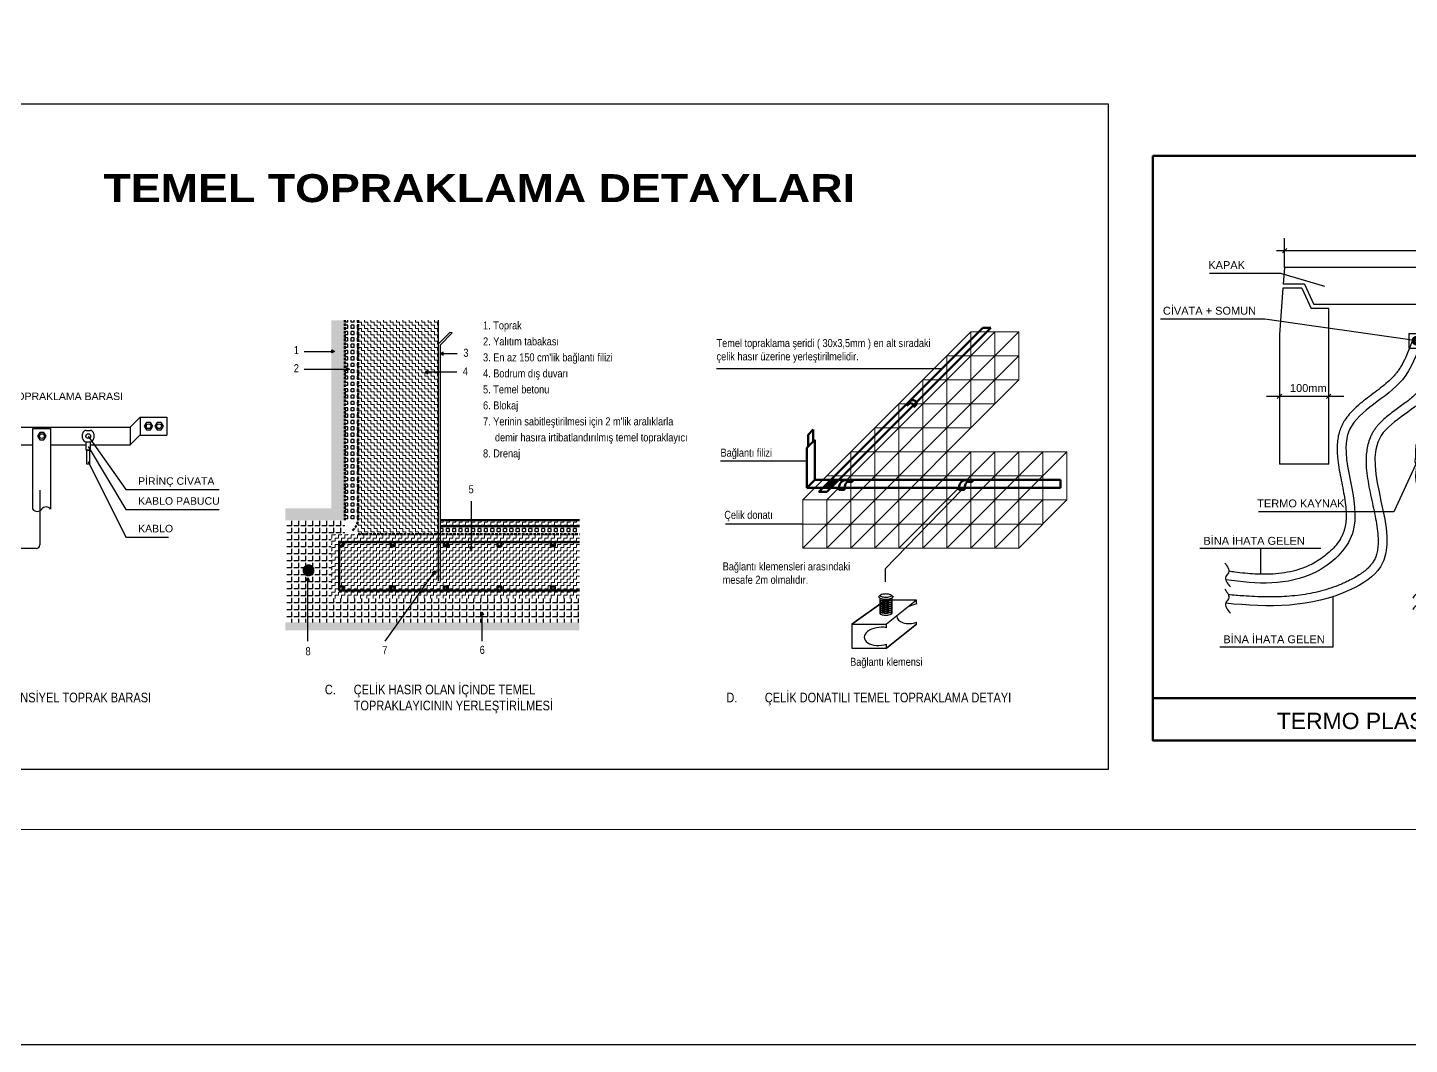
# Model space of a CAD drawing. Header units: millimetres. Extents: x 2046 to 14753, y 2361 to 29276.
# Drawn here: x 6448 to 8059, y 8040 to 9226 of the extents above; entities that cross this region are included whole.
import ezdxf
from ezdxf.enums import TextEntityAlignment as Align

# ---------------------------------------------------------------- set-up
doc = ezdxf.new("R2010")
doc.units = ezdxf.units.MM
doc.linetypes.add('DASHED2', pattern=[9.525, 6.35, -3.175])
doc.linetypes.add('HIDDEN', pattern=[0.375, 0.25, -0.125])
for name, color, linetype in [('02', 1, 'Continuous'), ('03', 7, 'Continuous'), ('06', 2, 'Continuous'), ('MY_KUVVET', 3, 'Continuous'), ('PARATONER', 1, 'HIDDEN'), ('SEMBOL YAZI', 254, 'Continuous'), ('TOPRAKLAMA-DETAY', 7, 'Continuous'), ('TOPRAKLAMA-YAZI', 7, 'Continuous')]:
    doc.layers.add(name, color=color, linetype=linetype)
for name, color, linetype, lineweight in [('CERCEVE', 251, 'Continuous', 9), ('MYTOPRAKALAMA', 1, 'Continuous', 25), ('sh_elkyazı', 2, 'Continuous', 25), ('sh_k_aydınlatma', 1, 'Continuous', 50), ('sh_k_blok', 4, 'Continuous', 25), ('sh_k_kolon', 6, 'Continuous', 60), ('sh_k_priz', 5, 'Continuous', 50), ('sh_m_mim', 136, 'Continuous', 15), ('sh_m_tarama', 8, 'Continuous', 5), ('sh_m_yerleşke', 56, 'Continuous', 5), ('yazi', 251, 'Continuous', 25), ('YAZı', 251, 'Continuous', 9)]:
    doc.layers.add(name, color=color, linetype=linetype, lineweight=lineweight)
doc.styles.add('ELEKTRIK', font='arial.ttf', dxfattribs={"height": 0.2})
doc.styles.add('PROMA', font='swissl.ttf', dxfattribs={"height": 10})
doc.styles.add('sh_E', font='', dxfattribs={"height": 10})
doc.styles.add('sh_yazı', font='ARIALN.TTF', dxfattribs={"height": 10})
doc.styles.get('sh_E').set_extended_font_data('Arial Black')
pattern_1 = [(0, (-4476.795, -15087.34), (3.96875, 3.96875), [3.96875, -3.96875]), (90, (-4472.8263, -15087.34), (-3.96875, 3.96875), [3.96875, -3.96875])]
pattern_2 = [(90, (-4476.795, -15087.34), (-3.96875, 2e-16), [3.96875, -3.96875]), (180, (-4476.795, -15087.34), (-5e-16, -3.96875), [3.96875, -3.96875])]
pattern_3 = [(0, (-4476.795, -15087.34), (0.9921875, 1.984375), [0, -1.984375])]

# ---------------------------------------------------------------- blocks, each defined once
blk = doc.blocks.new('SH_TOPR-D-çELIKDONATıLı')
at = {"layer": 'sh_k_priz', "lineweight": 60, "ltscale": 5}
blk.add_hatch(color=256, dxfattribs=at).paths.add_polyline_path([(140.5, 273.7), (130.5, 273.7), (120.5, 263.7), (130.5, 263.7)])
at = {"layer": 'sh_elkyazı', "lineweight": 30, "ltscale": 5}
for p, q in [((269.5, 412.7), (-12.3, 412.7)), ((100.5, 297.3), (-7.3, 297.3)), ((294, 261.2), (198.4, 162.7)), ((95.5, 218.7), (-1.1, 218.7)), ((198.4, 162.7), (198.4, 146.6)), ((156.9, 93.6), (198.6, 123.6)), ((198.6, 123.6), (156.9, 93.6)), ((191.8, 129.2), (189.9, 127.6)), ((191.8, 126.2), (191.8, 106.7)), ((237.7, 123.6), (198.6, 123.6)), ((237.7, 123.6), (200.2, 93.6)), ((206.6, 129.2), (208.6, 127.6)), ((206.6, 126.2), (206.6, 106.7)), ((237.7, 119.1), (237.7, 123.6)), ((156.9, 93.6), (156.9, 63.6)), ((156.9, 93.6), (200.2, 93.6)), ((237.7, 93.6), (200.2, 63.6)), ((200.2, 63.6), (237.7, 93.6)), ((200.2, 89.1), (200.2, 93.6)), ((237.7, 93.6), (237.7, 95.9)), ((156.9, 63.6), (200.2, 63.6)), ((200.2, 63.6), (200.2, 68.5))]:
    blk.add_line(p, q, dxfattribs=at)
for centre, major_axis, ratio, start_param, end_param in [((199.2, 129.2), (10, 0), 0.451492, 3.509071, 5.915707), ((232.4, 106.8), (19.5, 4.5), 0.59382, 3.030333, 4.850239), ((221.7, 98.7), (42.9, 21.5), 0.26364, 1.059299, 1.310122), ((191.9, 78.3), (19.6, 1.8), 0.575223, 1.084179, 5.096351)]:
    blk.add_ellipse(centre, major_axis=major_axis, ratio=ratio, start_param=start_param, end_param=end_param, dxfattribs=at)
for points, knots in [([(206.6, 129.2), (206.5, 129.4), (206.3, 129.6), (205.7, 130), (205.2, 130.2), (203.5, 130.8), (201.9, 131.1), (198.6, 131.3), (196.9, 131.2), (194.3, 130.6), (193.4, 130.3), (192.2, 129.7), (191.9, 129.4), (191.8, 129.2)], [0.367479, 0.367479, 0.367479, 0.367479, 0.624719, 0.624719, 0.88196, 0.88196, 1.451545, 1.451545, 2.021131, 2.021131, 2.447918, 2.447918, 2.774114, 2.774114, 2.774114, 2.774114]), ([(191.8, 129.2), (191.9, 129.1), (192.1, 128.9), (192.8, 128.5), (193.2, 128.3), (194.9, 127.7), (196.5, 127.4), (199.8, 127.2), (201.6, 127.3), (204.1, 127.9), (205.1, 128.2), (206.2, 128.8), (206.5, 129.1), (206.6, 129.2)], [3.509071, 3.509071, 3.509071, 3.509071, 3.766312, 3.766312, 4.023552, 4.023552, 4.593138, 4.593138, 5.162724, 5.162724, 5.58951, 5.58951, 5.915707, 5.915707, 5.915707, 5.915707]), ([(191.8, 124.2), (191.9, 124.1), (192.1, 123.9), (192.8, 123.5), (193.2, 123.3), (194.9, 122.7), (196.5, 122.4), (199.8, 122.2), (201.6, 122.3), (204.1, 122.9), (205.1, 123.2), (206.2, 123.8), (206.5, 124.1), (206.6, 124.2)], [3.509071, 3.509071, 3.509071, 3.509071, 3.766312, 3.766312, 4.023552, 4.023552, 4.593138, 4.593138, 5.162724, 5.162724, 5.58951, 5.58951, 5.915707, 5.915707, 5.915707, 5.915707]), ([(206.6, 121.7), (206.5, 121.9), (206.3, 122.1), (205.7, 122.5), (205.2, 122.7), (203.5, 123.3), (201.9, 123.6), (198.6, 123.8), (196.9, 123.7), (194.3, 123.1), (193.4, 122.8), (192.2, 122.2), (191.9, 121.9), (191.8, 121.7)], [0.367479, 0.367479, 0.367479, 0.367479, 0.624719, 0.624719, 0.88196, 0.88196, 1.451545, 1.451545, 2.021131, 2.021131, 2.447918, 2.447918, 2.774114, 2.774114, 2.774114, 2.774114]), ([(191.8, 121.7), (191.9, 121.6), (192.1, 121.4), (192.8, 121), (193.2, 120.8), (194.9, 120.2), (196.5, 119.9), (199.8, 119.7), (201.6, 119.8), (204.1, 120.4), (205.1, 120.7), (206.2, 121.3), (206.5, 121.6), (206.6, 121.7)], [3.509071, 3.509071, 3.509071, 3.509071, 3.766312, 3.766312, 4.023552, 4.023552, 4.593138, 4.593138, 5.162724, 5.162724, 5.58951, 5.58951, 5.915707, 5.915707, 5.915707, 5.915707]), ([(206.6, 119.2), (206.5, 119.4), (206.3, 119.6), (205.7, 120), (205.2, 120.2), (203.5, 120.8), (201.9, 121.1), (198.6, 121.3), (196.9, 121.2), (194.3, 120.6), (193.4, 120.3), (192.2, 119.7), (191.9, 119.4), (191.8, 119.2)], [0.367479, 0.367479, 0.367479, 0.367479, 0.624719, 0.624719, 0.88196, 0.88196, 1.451545, 1.451545, 2.021131, 2.021131, 2.447918, 2.447918, 2.774114, 2.774114, 2.774114, 2.774114]), ([(191.8, 119.2), (191.9, 119.1), (192.1, 118.9), (192.8, 118.5), (193.2, 118.3), (194.9, 117.7), (196.5, 117.4), (199.8, 117.2), (201.6, 117.3), (204.1, 117.9), (205.1, 118.2), (206.2, 118.8), (206.5, 119.1), (206.6, 119.2)], [3.509071, 3.509071, 3.509071, 3.509071, 3.766312, 3.766312, 4.023552, 4.023552, 4.593138, 4.593138, 5.162724, 5.162724, 5.58951, 5.58951, 5.915707, 5.915707, 5.915707, 5.915707]), ([(206.6, 116.7), (206.5, 116.9), (206.3, 117.1), (205.7, 117.5), (205.2, 117.7), (203.5, 118.3), (201.9, 118.6), (198.6, 118.8), (196.9, 118.7), (194.3, 118.1), (193.4, 117.8), (192.2, 117.2), (191.9, 116.9), (191.8, 116.7)], [0.367479, 0.367479, 0.367479, 0.367479, 0.624719, 0.624719, 0.88196, 0.88196, 1.451545, 1.451545, 2.021131, 2.021131, 2.447918, 2.447918, 2.774114, 2.774114, 2.774114, 2.774114]), ([(191.8, 116.7), (191.9, 116.6), (192.1, 116.4), (192.8, 116), (193.2, 115.8), (194.9, 115.2), (196.5, 114.9), (199.8, 114.7), (201.6, 114.8), (204.1, 115.4), (205.1, 115.7), (206.2, 116.3), (206.5, 116.6), (206.6, 116.7)], [3.509071, 3.509071, 3.509071, 3.509071, 3.766312, 3.766312, 4.023552, 4.023552, 4.593138, 4.593138, 5.162724, 5.162724, 5.58951, 5.58951, 5.915707, 5.915707, 5.915707, 5.915707]), ([(206.6, 114.2), (206.5, 114.4), (206.3, 114.6), (205.7, 115), (205.2, 115.2), (203.5, 115.8), (201.9, 116.1), (198.6, 116.3), (196.9, 116.2), (194.3, 115.6), (193.4, 115.3), (192.2, 114.7), (191.9, 114.4), (191.8, 114.2)], [0.367479, 0.367479, 0.367479, 0.367479, 0.624719, 0.624719, 0.88196, 0.88196, 1.451545, 1.451545, 2.021131, 2.021131, 2.447918, 2.447918, 2.774114, 2.774114, 2.774114, 2.774114]), ([(191.8, 114.2), (191.9, 114.1), (192.1, 113.9), (192.8, 113.5), (193.2, 113.3), (194.9, 112.7), (196.5, 112.4), (199.8, 112.2), (201.6, 112.3), (204.1, 112.9), (205.1, 113.2), (206.2, 113.8), (206.5, 114.1), (206.6, 114.2)], [3.509071, 3.509071, 3.509071, 3.509071, 3.766312, 3.766312, 4.023552, 4.023552, 4.593138, 4.593138, 5.162724, 5.162724, 5.58951, 5.58951, 5.915707, 5.915707, 5.915707, 5.915707]), ([(206.6, 111.7), (206.5, 111.9), (206.3, 112.1), (205.7, 112.5), (205.2, 112.7), (203.5, 113.3), (201.9, 113.6), (198.6, 113.8), (196.9, 113.7), (194.3, 113.1), (193.4, 112.8), (192.2, 112.2), (191.9, 111.9), (191.8, 111.7)], [0.367479, 0.367479, 0.367479, 0.367479, 0.624719, 0.624719, 0.88196, 0.88196, 1.451545, 1.451545, 2.021131, 2.021131, 2.447918, 2.447918, 2.774114, 2.774114, 2.774114, 2.774114]), ([(191.8, 111.7), (191.9, 111.6), (192.1, 111.4), (192.8, 111), (193.2, 110.8), (194.9, 110.2), (196.5, 109.9), (199.8, 109.7), (201.6, 109.8), (204.1, 110.4), (205.1, 110.7), (206.2, 111.3), (206.5, 111.6), (206.6, 111.7)], [3.509071, 3.509071, 3.509071, 3.509071, 3.766312, 3.766312, 4.023552, 4.023552, 4.593138, 4.593138, 5.162724, 5.162724, 5.58951, 5.58951, 5.915707, 5.915707, 5.915707, 5.915707]), ([(206.6, 109.2), (206.5, 109.4), (206.3, 109.6), (205.7, 110), (205.2, 110.2), (203.5, 110.8), (201.9, 111.1), (198.6, 111.3), (196.9, 111.2), (194.3, 110.6), (193.4, 110.3), (192.2, 109.7), (191.9, 109.4), (191.8, 109.2)], [0.367479, 0.367479, 0.367479, 0.367479, 0.624719, 0.624719, 0.88196, 0.88196, 1.451545, 1.451545, 2.021131, 2.021131, 2.447918, 2.447918, 2.774114, 2.774114, 2.774114, 2.774114]), ([(191.8, 109.2), (191.9, 109.1), (192.1, 108.9), (192.8, 108.5), (193.2, 108.3), (194.9, 107.7), (196.5, 107.4), (199.8, 107.2), (201.6, 107.3), (204.1, 107.9), (205.1, 108.2), (206.2, 108.8), (206.5, 109.1), (206.6, 109.2)], [3.509071, 3.509071, 3.509071, 3.509071, 3.766312, 3.766312, 4.023552, 4.023552, 4.593138, 4.593138, 5.162724, 5.162724, 5.58951, 5.58951, 5.915707, 5.915707, 5.915707, 5.915707]), ([(206.6, 106.7), (206.5, 106.9), (206.3, 107.1), (205.7, 107.5), (205.2, 107.7), (203.5, 108.3), (201.9, 108.6), (198.6, 108.8), (196.9, 108.7), (194.3, 108.1), (193.4, 107.8), (192.2, 107.2), (191.9, 106.9), (191.8, 106.7)], [0.367479, 0.367479, 0.367479, 0.367479, 0.624719, 0.624719, 0.88196, 0.88196, 1.451545, 1.451545, 2.021131, 2.021131, 2.447918, 2.447918, 2.774114, 2.774114, 2.774114, 2.774114]), ([(191.8, 106.7), (191.9, 106.6), (192.1, 106.4), (192.8, 106), (193.2, 105.8), (194.9, 105.2), (196.5, 104.9), (199.8, 104.7), (201.6, 104.8), (204.1, 105.4), (205.1, 105.7), (206.2, 106.3), (206.5, 106.6), (206.6, 106.7)], [3.509071, 3.509071, 3.509071, 3.509071, 3.766312, 3.766312, 4.023552, 4.023552, 4.593138, 4.593138, 5.162724, 5.162724, 5.58951, 5.58951, 5.915707, 5.915707, 5.915707, 5.915707])]:
    blk.add_open_spline(points, degree=3, knots=knots, dxfattribs=at)
at = {"layer": 'sh_k_priz', "lineweight": 60, "ltscale": 5}
for p, q in [((115.5, 258.7), (320.5, 463.7)), ((125.5, 258.7), (330.5, 463.7)), ((320.5, 463.7), (330.5, 463.7)), ((225.5, 366.2), (229, 369.7)), ((225.5, 368.7), (225.5, 366.2)), ((229, 369.9), (229, 369.7)), ((234, 364.7), (237.6, 368.2)), ((234, 367.2), (234, 364.7)), ((237.6, 370.7), (237.6, 368.2)), ((108.5, 336.7), (102, 330.2)), ((102, 315.2), (102, 330.2)), ((108.5, 321.7), (108.5, 336.7)), ((110.5, 323.7), (100.5, 313.7)), ((100.5, 263.7), (100.5, 313.7)), ((110.5, 273.7), (110.5, 323.7)), ((110.5, 273.7), (100.5, 263.7)), ((100.5, 263.7), (417.4, 263.7)), ((110.5, 273.7), (417.4, 273.7)), ((140.5, 263.7), (140.5, 261.2)), ((140.5, 261.2), (147.6, 261.2)), ((147.6, 263.7), (147.6, 261.2)), ((150.9, 271.2), (157.6, 271.2)), ((157.6, 273.7), (157.6, 271.2)), ((290.5, 263.7), (290.5, 261.2)), ((290.5, 261.2), (297.6, 261.2)), ((297.6, 263.7), (297.6, 261.2)), ((300.9, 271.2), (307.6, 271.2)), ((307.6, 273.7), (307.6, 271.2)), ((417.4, 273.7), (417.4, 263.7)), ((115.5, 258.7), (125.5, 258.7))]:
    blk.add_line(p, q, dxfattribs=at)
for centre, radius, start, end in [((229.1, 364), 5.89, 32.9129, 127.6159), ((232.6, 367.5), 5.89, 32.9129, 127.6159), ((150.4, 263.8), 9.89, 89.3773, 180.6227), ((157.5, 263.8), 9.89, 89.3773, 180.6227), ((300.4, 263.8), 9.89, 89.3773, 180.6227), ((307.5, 263.8), 9.89, 89.3773, 180.6227)]:
    blk.add_arc(centre, radius, start, end, dxfattribs=at)
at = {"layer": 'sh_m_mim', "lineweight": 20, "ltscale": 5}
for p, q in [((95.5, 188.7), (365.5, 458.7)), ((95.5, 248.7), (305.5, 458.7)), ((150.5, 273.7), (335.5, 458.7)), ((305.5, 338.7), (305.5, 458.7)), ((305.5, 458.7), (365.5, 458.7)), ((335.5, 368.7), (335.5, 458.7)), ((365.5, 458.7), (365.5, 398.7)), ((125.5, 188.7), (365.5, 428.7)), ((275.5, 188.7), (275.5, 428.7)), ((275.5, 428.7), (365.5, 428.7)), ((155.5, 188.7), (365.5, 398.7)), ((245.5, 188.7), (245.5, 398.7)), ((245.5, 398.7), (365.5, 398.7)), ((215.5, 188.7), (215.5, 368.7)), ((215.5, 368.7), (225.5, 368.7)), ((237.6, 368.7), (335.5, 368.7)), ((185.5, 338.7), (185.5, 188.7)), ((185.5, 338.7), (305.5, 338.7)), ((155.5, 308.7), (425.5, 308.7)), ((155.5, 308.7), (155.5, 273.7)), ((185.5, 188.7), (305.5, 308.7)), ((245.5, 188.7), (365.5, 308.7)), ((275.5, 188.7), (395.5, 308.7)), ((300.5, 273.7), (335.5, 308.7)), ((305.5, 273.7), (305.5, 308.7)), ((305.5, 188.7), (425.5, 308.7)), ((335.5, 188.7), (335.5, 308.7)), ((365.5, 188.7), (365.5, 308.7)), ((395.5, 218.7), (395.5, 308.7)), ((425.5, 248.7), (425.5, 308.7)), ((125.5, 278.7), (395.5, 278.7)), ((125.5, 248.7), (140.5, 263.7)), ((155.5, 271.2), (155.5, 188.7)), ((215.5, 188.7), (290.5, 263.7)), ((305.5, 188.7), (305.5, 271.2)), ((95.5, 248.7), (425.5, 248.7)), ((95.5, 248.7), (95.5, 188.7)), ((125.5, 248.7), (125.5, 188.7)), ((335.5, 188.7), (395.5, 248.7)), ((365.5, 188.7), (425.5, 248.7)), ((95.5, 218.7), (395.5, 218.7)), ((95.5, 188.7), (365.5, 188.7))]:
    blk.add_line(p, q, dxfattribs=at)
at = {"layer": 'sh_elkyazı', "lineweight": 30, "ltscale": 5, "char_height": 10, "attachment_point": 1, "style": 'sh_yazı'}
for s, insert, width in [('{\\fArial Narrow|b0|i0|c162|p34;Temel topraklama şeridi ( 30x3,5mm ) en alt sıradaki\\Pçelik hasır üzerine yerleştirilmelidir.}', (-12.3, 449.8), 278.915), ('{\\fArial Narrow|b0|i0|c162|p34;Bağlantı filizi}', (-7.3, 312.8), 91.432), ('{\\fArial Narrow|b0|i0|c162|p34;Çelik donatı}', (-2.6, 235.1), 91.432), ('{\\fArial Narrow|b0|i0|c162|p34;Bağlantı klemensleri arasındaki\\Pmesafe 2m olmalıdır.}', (-4.6, 170.7), 278.915), ('{\\fArial Narrow|b0|i0|c162|p34;Bağlantı klemensi}', (154.6, 51.5), 91.432)]:
    blk.add_mtext(s, dxfattribs=dict(at, insert=insert, width=width))
at = {"layer": 'sh_m_mim', "lineweight": 60, "ltscale": 5, "insert": (0, 0), "char_height": 12, "width": 476.884, "attachment_point": 4, "style": 'sh_yazı'}
blk.add_mtext('{\\fArial Narrow|b0|i0|c162|p34;D.^IÇELİK DONATILI TEMEL TOPRAKLAMA DETAYI}', dxfattribs=at)
blk = doc.blocks.new('TEMEL TOPR DETAYı')
at = {"layer": 'sh_k_blok', "lineweight": 30}
for points in [[(967.6, 434.4), (963.9, 436.4), (963.9, 434.4), (963.9, 432.5)], [(1103.1, 433.4), (1099.3, 431.5), (1103.1, 429.5), (1103.1, 431.5)], [(982.5, 414.2), (982.5, 412.3), (982.5, 410.3), (986.2, 412.3)], [(1084.2, 408.3), (1084.2, 410.3), (1080.5, 408.3), (1084.2, 406.4)], [(1140, 189.8), (1138.1, 189.8), (1136.1, 189.8), (1138.1, 186)], [(1093.3, 160), (1089.5, 158), (1091.1, 156.9), (1092.7, 155.8)], [(934, 151.7), (932.1, 147.9), (934, 147.9), (935.9, 147.9)], [(1151.7, 109), (1149.7, 105.3), (1151.7, 105.3), (1153.6, 105.3)]]:
    blk.add_hatch(color=256, dxfattribs=at).paths.add_polyline_path(points)
at = {"layer": 'sh_k_kolon', "lineweight": 60}
h = blk.add_hatch(color=256, dxfattribs=at)
h.paths.add_polyline_path([(978.4, 195.8), (973.4, 195.8), (973.4, 190.8), (978.4, 190.8)])
h.paths.add_polyline_path([(973.4, 140.8), (973.4, 135.8), (978.4, 135.8), (978.4, 140.8)])
h.paths.add_polyline_path([(1037.6, 135.8), (1042.6, 135.8), (1042.6, 140.8), (1037.6, 140.8)])
h.paths.add_polyline_path([(1042.6, 190.8), (1042.6, 195.8), (1037.6, 195.8), (1037.6, 190.8)])
h.paths.add_polyline_path([(1109.2, 195.8), (1104.2, 195.8), (1104.2, 190.8), (1109.2, 190.8)])
h.paths.add_polyline_path([(1170.9, 195.8), (1170.9, 190.8), (1175.9, 190.8), (1175.9, 195.8)])
h.paths.add_polyline_path([(1170.9, 140.8), (1170.9, 135.8), (1175.9, 135.8), (1175.9, 140.8)])
h.paths.add_polyline_path([(1109.2, 135.8), (1109.2, 140.8), (1104.2, 140.8), (1104.2, 135.8)])
h.paths.add_polyline_path([(1242.6, 190.8), (1242.6, 195.8), (1237.6, 195.8), (1237.6, 190.8)])
h.paths.add_polyline_path([(1242.6, 140.8), (1237.6, 140.8), (1237.6, 135.8), (1242.6, 135.8)])
at = {"layer": 'sh_m_tarama', "lineweight": 18}
h = blk.add_hatch(dxfattribs=at)
h.set_pattern_fill('DOTS', color=256, scale=1.25, style=0)
h.set_pattern_definition(pattern_3)
h.paths.add_polyline_path([(963.4, 238.3), (905.9, 238.3), (905.9, 223.3), (980.5, 223.3), (980.5, 473.3), (963.4, 473.3)])
h = blk.add_hatch(dxfattribs=at)
h.set_pattern_fill('ZIGZAG', color=256, scale=1.25, angle=90, style=0)
h.set_pattern_definition([(90, (-3963.7998, -15087.34), (-3.96875, 3.96875), [3.96875, -3.96875]), (180, (-3963.7998, -15083.371), (-3.96875, -3.96875), [3.96875, -3.96875])])
h.paths.add_polyline_path([(1096.8, 473.3), (996.8, 473.3), (996.8, 205.8), (1096.8, 205.8), (1096.8, 208.3)])
h = blk.add_hatch(dxfattribs=at)
h.set_pattern_fill('ZIGZAG', color=256, scale=1.25, style=0)
h.set_pattern_definition(pattern_1)
h.paths.add_polyline_path([(1273.4, 215.8), (1273.4, 223.3), (1099.3, 223.3), (1099.3, 215.8)])
h = blk.add_hatch(dxfattribs=at)
h.set_pattern_fill('ZIGZAG', color=256, scale=1.25, style=0)
h.set_pattern_definition(pattern_1)
h.paths.add_polyline_path([(996.8, 205.8), (963.4, 205.8), (963.4, 125.8), (1273.4, 125.8), (1273.4, 205.8), (1096.8, 205.8)])
h = blk.add_hatch(dxfattribs=at)
h.set_pattern_fill('DOTS', color=256, scale=1.25, style=0)
h.set_pattern_definition(pattern_3)
h.paths.add_polyline_path([(905.9, 95.8), (905.9, 85.8), (1273.4, 85.8), (1273.4, 95.8)])
at = {"layer": 'sh_m_yerleşke', "lineweight": 30}
h = blk.add_hatch(dxfattribs=at)
h.set_pattern_fill('SQUARE', color=256, scale=1.25, angle=90, style=0)
h.set_pattern_definition(pattern_2)
h.paths.add_polyline_path([(980.5, 223.3), (996.8, 223.3), (996.8, 473.3), (980.5, 473.3)])
h = blk.add_hatch(dxfattribs=at)
h.set_pattern_fill('ANGLE', color=256, scale=1.25, angle=90, style=0)
h.set_pattern_definition([(90, (-4476.795, -15087.34), (-8.73125, 5e-16), [6.35, -2.38125]), (180, (-4476.795, -15087.34), (-1e-15, -8.73125), [6.35, -2.38125])])
h.paths.add_polyline_path([(963.4, 125.8), (963.4, 205.8), (980.5, 205.8), (980.5, 223.3), (905.9, 223.3), (905.9, 95.8), (1273.4, 95.8), (1273.4, 125.8)])
h = blk.add_hatch(dxfattribs=at)
h.set_pattern_fill('SQUARE', color=256, scale=1.25, angle=90, style=0)
h.set_pattern_definition(pattern_2)
h.paths.add_polyline_path([(1273.4, 205.8), (1273.4, 215.8), (1099.3, 215.8), (1099.3, 205.8)])
for points in [[(657.2, 321.4), (662.2, 321.4), (662.2, 310.9), (657.2, 310.9)], [(657.9, 310.9), (661.5, 310.9), (661.5, 293.6), (657.9, 293.6)]]:
    blk.add_lwpolyline(points, close=True)
at = {"layer": 'SEMBOL YAZI'}
for p, q in [((712, 339.7), (724.6, 352)), ((724.6, 352), (758.1, 352)), ((724.6, 352), (724.6, 329.7)), ((758.1, 352), (758.1, 329.7)), ((491.3, 339.7), (712, 339.7)), ((590.4, 237.1), (590.4, 338)), ((590.4, 338), (612.8, 338)), ((612.8, 338), (612.8, 237.2)), ((652.8, 325.9), (652.8, 331.2)), ((657.3, 335.7), (662.1, 335.7)), ((659.8, 328.5), (706.7, 261.8)), ((666.6, 331.2), (666.6, 325.9)), ((712, 339.7), (712, 317.3)), ((712, 317.6), (724.3, 329.7)), ((724.3, 329.7), (758.1, 329.7)), ((590.4, 317.3), (546.6, 317.3)), ((657.2, 317.3), (612.8, 317.3)), ((657.3, 321.4), (662.1, 321.4)), ((659.8, 315.7), (706.7, 236.9)), ((712, 317.3), (662.2, 317.3)), ((659.8, 296.6), (706.7, 202.4)), ((599.2, 260.9), (599.2, 192.5)), ((706.7, 261.8), (823.3, 261.8)), ((706.7, 236.9), (823.3, 236.9)), ((706.7, 202.4), (759.9, 202.4)), ((594.7, 188), (415.9, 188))]:
    blk.add_line(p, q, dxfattribs=at)
for points in [[(740.3, 340.9), (737.7, 345.4), (732.4, 345.4), (729.8, 340.9), (732.4, 336.3), (737.7, 336.3)], [(753.6, 340.9), (751, 345.4), (745.7, 345.4), (743.1, 340.9), (745.7, 336.3), (751, 336.3)], [(607.1, 328.5), (604.5, 333.1), (599.2, 333.1), (596.6, 328.5), (599.2, 324), (604.5, 324)]]:
    blk.add_lwpolyline(points, close=True, dxfattribs=at)
for centre in [(601.9, 328.5), (659.8, 328.5), (735.1, 340.9), (748.3, 340.9)]:
    blk.add_circle(centre, 2.91, dxfattribs=at)
for centre, radius, start, end in [((657.3, 331.2), 4.5, 90, 180), ((662.1, 331.2), 4.5, 0, 90), ((657.3, 325.9), 4.5, 180, 270), ((662.1, 325.9), 4.5, 270, 0), ((596, 241.4), 7.01, 217.2814, 323.1305), ((607.2, 233), 7.01, 37.2814, 143.1305), ((594.7, 192.5), 4.5, 270, 0.0001)]:
    blk.add_arc(centre, radius, start, end, dxfattribs=at)
at = {"layer": 'sh_elkyazı', "lineweight": 30}
for p, q in [((1096.8, 473.3), (1096.8, 205.8)), ((1096.8, 443.3), (1112.1, 458.6)), ((1099.3, 442.3), (1114.6, 457.6)), ((1112.1, 458.6), (1114.6, 457.6)), ((1099.3, 442.3), (1099.3, 205.8))]:
    blk.add_line(p, q, dxfattribs=at)
at = {"layer": 'sh_elkyazı', "lineweight": 30, "const_width": 7.5}
blk.add_lwpolyline([(931.2, 160.8, 1), (938.7, 160.8, 1)], format="xyb", close=True, dxfattribs=at)
at = {"layer": 'sh_k_aydınlatma', "linetype": 'DASHED2', "ltscale": 0.5}
blk.add_line((980.5, 223.3), (980.5, 473.3), dxfattribs=at)
at = {"layer": 'sh_k_aydınlatma'}
for p, q in [((1099.3, 223.3), (1273.4, 223.3)), ((1099.3, 215.8), (1273.4, 215.8))]:
    blk.add_line(p, q, dxfattribs=at)
at = {"layer": 'sh_k_blok', "lineweight": 30}
for p, q in [((1096.8, 205.8), (1096.8, 147.4)), ((1099.3, 205.8), (1099.3, 147.4))]:
    blk.add_line(p, q, dxfattribs=at)
for points in [[(929.7, 434.4), (963.9, 434.4), (963.9, 436.4), (967.6, 434.4), (963.9, 432.5), (963.9, 434.4)], [(1120.8, 431.5), (1103.1, 431.5), (1103.1, 433.4), (1099.3, 431.5), (1103.1, 429.5), (1103.1, 431.5)], [(929.7, 412.3), (982.5, 412.3), (982.5, 414.2), (986.2, 412.3), (982.5, 410.3), (982.5, 412.3)], [(1120.2, 408.3), (1084.2, 408.3), (1084.2, 410.3), (1080.5, 408.3), (1084.2, 406.4), (1084.2, 408.3)], [(1138.1, 247.1), (1138.1, 189.8), (1136.1, 189.8), (1138.1, 186), (1140, 189.8), (1138.1, 189.8)], [(1030.7, 72.3), (1091.1, 156.9), (1089.5, 158), (1093.3, 160), (1092.7, 155.8), (1091.1, 156.9)], [(934, 72.3), (934, 147.9), (932.1, 147.9), (934, 151.7), (935.9, 147.9), (934, 147.9)], [(1151.7, 72.3), (1151.7, 105.3), (1149.7, 105.3), (1151.7, 109), (1153.6, 105.3), (1151.7, 105.3)]]:
    blk.add_lwpolyline(points, dxfattribs=at)
at = {"layer": 'sh_k_kolon', "lineweight": 60}
for p, q in [((973.4, 135.8), (973.4, 195.8)), ((973.4, 195.8), (1273.4, 195.8)), ((973.4, 135.8), (1273.4, 135.8))]:
    blk.add_line(p, q, dxfattribs=at)
for points in [[(973.4, 195.8), (978.4, 195.8), (978.4, 190.8), (973.4, 190.8)], [(1037.6, 195.8), (1042.6, 195.8), (1042.6, 190.8), (1037.6, 190.8)], [(1104.2, 195.8), (1109.2, 195.8), (1109.2, 190.8), (1104.2, 190.8)], [(1170.9, 195.8), (1175.9, 195.8), (1175.9, 190.8), (1170.9, 190.8)], [(1237.6, 195.8), (1242.6, 195.8), (1242.6, 190.8), (1237.6, 190.8)], [(973.4, 135.8), (978.4, 135.8), (978.4, 140.8), (973.4, 140.8)], [(1037.6, 135.8), (1042.6, 135.8), (1042.6, 140.8), (1037.6, 140.8)], [(1104.2, 135.8), (1109.2, 135.8), (1109.2, 140.8), (1104.2, 140.8)], [(1170.9, 135.8), (1175.9, 135.8), (1175.9, 140.8), (1170.9, 140.8)], [(1237.6, 135.8), (1242.6, 135.8), (1242.6, 140.8), (1237.6, 140.8)]]:
    blk.add_lwpolyline(points, close=True, dxfattribs=at)
at = {"layer": 'sh_k_priz', "linetype": 'DASHED2', "lineweight": 60, "ltscale": 0.5}
for p, q in [((996.8, 473.3), (996.8, 223.3)), ((996.8, 205.8), (1096.8, 205.8)), ((1096.8, 205.8), (1273.4, 205.8))]:
    blk.add_line(p, q, dxfattribs=at)
blk.add_arc((975.5, 226.8), 21.6, 311.91, 350.6139, dxfattribs=at)
at = {"lineweight": 30}
blk.add_blockref('SH_TOPR-D-çELIKDONATıLı', (1457, 0), dxfattribs=at)
at = {"layer": 'sh_elkyazı', "lineweight": 30, "ltscale": 5, "style": 'sh_yazı'}
for s, p in [('1. Toprak', (1153, 461.9)), ('2. Yalıtım tabakası', (1153, 441.9)), ("3. En az 150 cm'lik bağlantı filizi", (1153, 421.9)), ('4. Bodrum dış duvarı', (1153, 401.9)), ('5. Temel betonu', (1153, 381.9)), ('6. Blokaj', (1153, 361.9)), ("7. Yerinin sabitleştirilmesi için 2 m'lik aralıklarla", (1153, 341.9)), ('demir hasıra irtibatlandırılmış temel topraklayıcı', (1167.9, 321.9)), ('8. Drenaj', (1153, 301.9))]:
    blk.add_text(s, height=10, dxfattribs=at).set_placement(p)
for s, p in [('1', (919.8, 436)), ('3', (1131.6, 432.7)), ('2', (919.8, 413.5)), ('4', (1131, 409.6)), ('5', (1138.1, 262)), ('8', (934.4, 59.7)), ('7', (1030.2, 60.9)), ('6', (1152, 61.4))]:
    blk.add_text(s, height=10, dxfattribs=at).set_placement(p, align=Align.MIDDLE)
at = {"layer": 'sh_m_mim', "lineweight": 60, "ltscale": 5, "style": 'sh_E'}
blk.add_text('TEMEL TOPRAKLAMA DETAYLARI', height=35, dxfattribs=at).set_placement((678.8, 620.9))
at = {"layer": 'sh_m_mim', "lineweight": 60, "ltscale": 5, "char_height": 12, "width": 607.757, "attachment_point": 4, "style": 'sh_yazı'}
for s, insert in [('\\pi-36,l48,t48;C.^IÇELİK HASIR OLAN İÇİNDE TEMEL\\P^ITOPRAKLAYICININ YERLEŞTİRİLMESİ', (943.4, 0)), ('B.^IEŞPOTANSİYEL TOPRAK BARASI', (471.1, 0))]:
    blk.add_mtext(s, dxfattribs=dict(at, insert=insert))
at = {"layer": 'YAZı', "color": 2, "style": 'ELEKTRIK'}
for s, height, p in [('BAKIR TOPRAKLAMA BARASI', 9.375, (519.1, 373.6)), ('PİRİNÇ CİVATA', 9.375, (722.1, 267.7)), ('KABLO PABUCU', 9.375, (722.1, 242.8)), ('KABLO', 9.38, (722.1, 208.3))]:
    blk.add_text(s, height=height, dxfattribs=at).set_placement(p)
blk = doc.blocks.new('A$C14DD5C8C')
at = {"layer": '02'}
for p, q in [((-30.9, 707.5), (-30.9, 703.5)), ((-26, 707.5), (-26, 703.5))]:
    blk.add_line(p, q, dxfattribs=at)
blk.add_circle((-28.4, 712.6), 5.66, dxfattribs=at)
at = {"layer": '03'}
blk.add_line((-65.2, 721.8), (8.3, 721.8), dxfattribs=at)
at = {"layer": '06'}
blk.add_lwpolyline([(-51, 455.4), (-51, 486.4), (-66.1, 486.4), (-66.1, 455.6)], dxfattribs=at)
at = {"layer": 'PARATONER', "color": 7, "linetype": 'ByBlock', "ltscale": 5}
for points, knots in [([(-76.4, 614.4), (-78.2, 609), (-80.1, 603.8), (-83.9, 593.6), (-85.9, 588.7), (-90.2, 579.3), (-92.5, 574.8), (-96.2, 568.7), (-97.3, 566.9), (-99.7, 563.5), (-100.8, 561.9), (-102.4, 559.9), (-102.8, 559.4), (-104, 558.1), (-104.7, 557.2), (-107.1, 554.5), (-108.8, 552.8), (-113.7, 548.1), (-117, 545.1), (-124.1, 539.3), (-127.8, 536.4), (-135.4, 530.6), (-139.3, 527.7), (-147.1, 521.8), (-151, 518.8), (-158.6, 512.6), (-162.4, 509.4), (-168.7, 503.3), (-171.4, 500.6), (-176.3, 494.8), (-178.7, 491.7), (-181.6, 487.2), (-182.4, 485.9), (-183.9, 483.2), (-184.7, 481.7), (-186, 478.8), (-186.6, 477.5), (-187.7, 474.8), (-188.1, 473.5), (-189.6, 468.8), (-190.4, 465.5), (-191.5, 458.9), (-191.9, 455.6), (-192.3, 448.9), (-192.4, 445.5), (-192.2, 438.8), (-192, 435.5), (-191.2, 426.9), (-190.5, 421.7), (-188.8, 411.3), (-187.8, 406.2), (-185.8, 395.8), (-184.8, 390.7), (-182.8, 380.6), (-181.9, 375.5), (-180.3, 365.7), (-179.6, 360.9), (-178.7, 351.5), (-178.5, 346.9), (-178.6, 338.9), (-178.8, 335.5), (-179.6, 328.8), (-180.2, 325.6), (-181.2, 321.8), (-181.5, 321), (-182, 319.4), (-182.3, 318.6), (-182.9, 316.9), (-183.2, 316), (-184.3, 313.5), (-185.1, 311.9), (-187.7, 306.9), (-189.8, 303.7), (-194.5, 297.4), (-197.2, 294.3), (-202.9, 288.5), (-206, 285.7), (-212.6, 280.4), (-216.1, 277.9), (-223.2, 273.3), (-226.9, 271.1), (-235.9, 266.5), (-241.3, 264.2), (-252.4, 260.3), (-258, 258.7), (-269.4, 256.2), (-275.2, 255.3), (-287, 254.1), (-293.1, 253.7), (-305.3, 253.5), (-311.5, 253.7), (-327.8, 254.5), (-338, 255.6), (-351.3, 257.3), (-354.4, 257.7), (-357.4, 258.1)], [0, 0, 0, 0, 34.809713, 34.809713, 69.619426, 69.619426, 104.42914, 104.42914, 119.681478, 119.681478, 133.679208, 133.679208, 138.137862, 138.137862, 146.445949, 146.445949, 163.062124, 163.062124, 191.677655, 191.677655, 220.293187, 220.293187, 248.908718, 248.908718, 277.52425, 277.52425, 306.139781, 306.139781, 328.284207, 328.284207, 350.428633, 350.428633, 358.938109, 358.938109, 368.376451, 368.376451, 376.536532, 376.536532, 384.696613, 384.696613, 404.140553, 404.140553, 423.584492, 423.584492, 443.028431, 443.028431, 462.47237, 462.47237, 492.516496, 492.516496, 522.560621, 522.560621, 552.604746, 552.604746, 582.648872, 582.648872, 612.692997, 612.692997, 642.737123, 642.737123, 667.377628, 667.377628, 692.018134, 692.018134, 698.296334, 698.296334, 705.327738, 705.327738, 712.359143, 712.359143, 726.421952, 726.421952, 754.527441, 754.527441, 782.63293, 782.63293, 810.738419, 810.738419, 838.843909, 838.843909, 866.949398, 866.949398, 907.223888, 907.223888, 947.498378, 947.498378, 987.772868, 987.772868, 1028.047358, 1028.047358, 1068.321848, 1068.321848, 1132.237319, 1132.237319, 1150.992278, 1150.992278, 1150.992278, 1150.992278]), ([(-43.8, 609.9), (-42, 580.8), (-38.1, 516.6), (-189.8, 459.9), (-73.9, 289.7), (-212.9, 200.9), (-296.9, 203.2), (-362.2, 209.3)], [0, 0, 0, 0, 167.320886, 368.246208, 785.297107, 904.073507, 1304.187119, 1304.187119, 1304.187119, 1304.187119]), ([(-63.7, 609.9), (-71.1, 588.8), (-91, 532.3), (-221, 478.5), (-132.1, 330.9), (-240, 233.8), (-314.6, 238.3), (-362.1, 245.2)], [0, 0, 0, 0, 138.010558, 368.693769, 698.964966, 870.348916, 1156.528268, 1156.528268, 1156.528268, 1156.528268]), ([(-57.2, 609.1), (-56.9, 603.7), (-56.5, 598.5), (-56.1, 588.2), (-56, 583.2), (-56.1, 573.5), (-56.3, 568.9), (-57.2, 561.2), (-57.7, 558), (-59, 551.9), (-59.8, 549.1), (-61.7, 544.2), (-62.6, 542.2), (-64, 539.6), (-64.3, 539), (-65, 537.9), (-65.4, 537.3), (-66.2, 536.1), (-66.6, 535.6), (-67.8, 533.9), (-68.8, 532.7), (-71.5, 529.6), (-73.4, 527.6), (-77.6, 523.7), (-79.9, 521.8), (-84.7, 517.8), (-87.3, 515.9), (-92.6, 511.9), (-95.3, 510), (-100.9, 505.9), (-103.7, 503.9), (-109.4, 499.7), (-112.2, 497.5), (-117.7, 493), (-120.5, 490.7), (-125.7, 485.7), (-128.2, 483.1), (-131.6, 479.2), (-132.5, 478), (-134.5, 475.4), (-135.4, 474), (-136.9, 471.7), (-137.4, 470.9), (-138.5, 469.1), (-139, 468.2), (-140.4, 465.5), (-141.2, 463.7), (-143.3, 458.5), (-144.4, 455.1), (-146.2, 448.3), (-146.8, 444.9), (-147.7, 437.9), (-148, 434.4), (-148.2, 427.3), (-148.2, 423.8), (-147.8, 414.8), (-147.2, 409.2), (-145.7, 398.2), (-144.8, 392.6), (-142.7, 381.6), (-141.5, 376), (-139.2, 365), (-138, 359.6), (-135.7, 348.8), (-134.6, 343.5), (-132.6, 333.1), (-131.8, 328), (-130.5, 318.2), (-130.1, 313.4), (-129.7, 304.3), (-129.8, 300), (-130.4, 293), (-130.8, 290.3), (-131.9, 285), (-132.7, 282.6), (-134.4, 277.9), (-135.5, 275.7), (-137.2, 272.8), (-137.7, 272), (-138.8, 270.4), (-139.4, 269.6), (-141.5, 266.9), (-143.3, 265), (-147.1, 261.3), (-149.2, 259.5), (-153.8, 256), (-156.2, 254.3), (-161.4, 250.9), (-164.1, 249.3), (-169.6, 246.2), (-172.5, 244.7), (-176.7, 242.7), (-177.9, 242.1), (-180.4, 240.9), (-181.7, 240.4), (-185.5, 238.7), (-188, 237.6), (-195.6, 234.6), (-200.7, 232.8), (-216.1, 228), (-226.5, 225.5), (-247.5, 221.8), (-258.1, 220.6), (-279.6, 219.1), (-290.5, 218.9), (-312.5, 219.2), (-323.6, 219.8), (-342.5, 221), (-350.3, 221.7), (-358.2, 222.4)], [0, 0, 0, 0, 30.706093, 30.706093, 61.412186, 61.412186, 92.11828, 92.11828, 115.638916, 115.638916, 139.159552, 139.159552, 158.200274, 158.200274, 164.10454, 164.10454, 169.991941, 169.991941, 175.879343, 175.879343, 187.654145, 187.654145, 207.975593, 207.975593, 228.297042, 228.297042, 248.61849, 248.61849, 268.939938, 268.939938, 289.261387, 289.261387, 309.582835, 309.582835, 329.904283, 329.904283, 350.225731, 350.225731, 358.662126, 358.662126, 367.82859, 367.82859, 373.403869, 373.403869, 378.979149, 378.979149, 390.129708, 390.129708, 409.993792, 409.993792, 429.857875, 429.857875, 449.721959, 449.721959, 469.586043, 469.586043, 500.261562, 500.261562, 530.937081, 530.937081, 561.6126, 561.6126, 592.288119, 592.288119, 622.963639, 622.963639, 653.639158, 653.639158, 684.314677, 684.314677, 714.990196, 714.990196, 736.874109, 736.874109, 758.758022, 758.758022, 780.641935, 780.641935, 789.150782, 789.150782, 797.659629, 797.659629, 818.045146, 818.045146, 838.430664, 838.430664, 858.816182, 858.816182, 879.2017, 879.2017, 899.729973, 899.729973, 908.531699, 908.531699, 917.333424, 917.333424, 934.936876, 934.936876, 970.143779, 970.143779, 1040.123657, 1040.123657, 1110.103535, 1110.103535, 1180.083414, 1180.083414, 1250.063292, 1250.063292, 1298.517535, 1298.517535, 1298.517535, 1298.517535]), ([(-17.4, 609.8), (-17.3, 598.3), (-17.2, 586.7), (-16.6, 563.4), (-16, 551.8), (-13.9, 528.8), (-12.4, 517.4), (-8.4, 498.1), (-6.3, 490.1), (-2.9, 479.6), (-1.9, 476.9), (0.1, 471.8), (1, 469.3), (2.7, 465.5), (3.4, 464), (4.7, 461.1), (5.4, 459.7), (7.5, 455.5), (9, 452.7), (14.1, 443.6), (18.1, 437.4), (26.2, 425.3), (30.4, 419.4), (38.9, 407.7), (43.2, 401.9), (51.6, 390.4), (55.7, 384.6), (63.6, 372.9), (67.3, 367), (71.8, 359), (72.8, 357.1), (74.5, 353.9), (75.1, 352.7), (76.3, 350.3), (76.9, 349.1), (78.7, 345.4), (79.8, 342.9), (83.4, 334.8), (85.7, 329.2), (90.4, 317.8), (92.7, 312.1), (97.6, 300.7), (100.1, 295), (105, 285.2), (107.4, 280.9), (111, 275), (112.2, 273.2), (114.2, 270.2), (115, 269.1), (116.8, 266.8), (117.6, 265.6), (120.3, 262.3), (122.2, 260.2), (128.1, 254), (132.3, 250.2), (141.4, 243.2), (146.2, 240.1), (156.1, 234.6), (161.3, 232.2), (172, 228), (177.6, 226.2), (188.9, 223.2), (194.7, 221.9), (206.6, 219.9), (212.7, 219.1), (229.2, 217.6), (239.9, 217.3), (261.6, 217.4), (272.8, 217.9), (295.4, 219.5), (307, 220.7), (329, 223.2), (339.4, 224.6), (349.9, 226.1)], [0, 0, 0, 0, 68.844417, 68.844417, 137.688834, 137.688834, 206.533251, 206.533251, 256.11682, 256.11682, 273.239952, 273.239952, 288.958304, 288.958304, 298.43045, 298.43045, 307.902595, 307.902595, 326.846886, 326.846886, 371.404255, 371.404255, 415.961625, 415.961625, 460.518995, 460.518995, 505.076364, 505.076364, 549.633734, 549.633734, 563.981543, 563.981543, 572.62855, 572.62855, 581.275557, 581.275557, 598.56957, 598.56957, 635.890027, 635.890027, 673.210484, 673.210484, 710.530942, 710.530942, 739.898638, 739.898638, 752.963682, 752.963682, 761.679436, 761.679436, 770.39519, 770.39519, 787.826699, 787.826699, 824.056791, 824.056791, 860.286883, 860.286883, 896.516974, 896.516974, 932.747066, 932.747066, 968.977158, 968.977158, 1005.20725, 1005.20725, 1065.482986, 1065.482986, 1125.758723, 1125.758723, 1186.034459, 1186.034459, 1239.641133, 1239.641133, 1239.641133, 1239.641133]), ([(-3.9, 609.9), (-3.6, 560.8), (-3, 466.2), (88.4, 378.6), (131.5, 216.7), (258.2, 226.6), (354.3, 240.3)], [0, 0, 0, 0, 293.284863, 564.605608, 757.317472, 1250.415315, 1250.415315, 1250.415315, 1250.415315])]:
    blk.add_open_spline(points, degree=3, knots=knots, dxfattribs=at)
at = {"layer": 'PARATONER', "linetype": 'ByBlock', "ltscale": 5}
for points in [[(-363.5, 270.7), (-358, 256), (-361.8, 250.2), (-355.1, 234.2)], [(348.2, 252.3), (353.8, 237.6), (350, 231.8), (356.7, 215.7)], [(-363.5, 230.9), (-358, 216.2), (-361.8, 210.4), (-355.1, 194.4)]]:
    blk.add_spline(points, degree=3, dxfattribs=at)
at = {"layer": 'TOPRAKLAMA-DETAY', "color": 4}
for p, q in [((-272.4, 721.8), (-274.4, 695.9)), ((-30.4, 721.8), (-272.4, 721.8)), ((-50.5, 703.5), (-65.2, 721.8)), ((-30.4, 721.8), (164.9, 721.8)), ((-6.4, 703.5), (8.3, 721.8)), ((164.9, 721.8), (166.9, 695.9)), ((-242.2, 695.9), (-274.4, 695.9)), ((-242.2, 695.9), (-228, 665.3)), ((-50.5, 703.5), (-6.4, 703.5)), ((134.6, 695.9), (120.4, 665.3)), ((134.6, 695.9), (166.9, 695.9)), ((-274.9, 689.8), (-280.2, 619.5)), ((-246.1, 689.8), (-274.9, 689.8)), ((-246.1, 689.8), (-231.8, 659.1)), ((138.5, 689.8), (124.3, 659.1)), ((138.5, 689.8), (167.3, 689.8)), ((167.3, 689.8), (172.7, 619.5)), ((-205.2, 659.1), (-231.8, 659.1)), ((120.4, 665.3), (-228, 665.3)), ((-205.2, 421.8), (-205.2, 659.1)), ((97.7, 659.1), (124.3, 659.1)), ((97.7, 421.8), (97.7, 659.1)), ((-280.2, 619.4), (-280.2, 421.8)), ((172.7, 619.4), (172.7, 421.8)), ((-205.2, 421.8), (-280.2, 421.8)), ((97.7, 421.8), (172.7, 421.8)), ((-36.2, 405), (-36.2, 395.1)), ((-25.7, 403.6), (-25.7, 397.4)), ((-67.1, 388), (-67.1, 386.4))]:
    blk.add_line(p, q, dxfattribs=at)
at = {"layer": 'TOPRAKLAMA-DETAY'}
for p, q in [((-82.9, 621), (26, 621)), ((-82.9, 621), (-82.9, 598.3)), ((-35.8, 614.5), (-35.8, 455.8)), ((-25.6, 614.5), (-25.6, 456.5)), ((26, 621), (26, 598.3)), ((-82.9, 598.3), (26, 598.3)), ((-35.8, 405), (-35.8, 377.9)), ((-25.6, 403.4), (-25.6, 377.9)), ((-35.8, 377.9), (-25.6, 377.9))]:
    blk.add_line(p, q, dxfattribs=at)
at = {"layer": 'TOPRAKLAMA-DETAY', "color": 1}
for p, q in [((-70.6, 614.6), (-70.6, 604.9)), ((-50.6, 614.6), (-50.6, 604.9)), ((-30.7, 614.6), (-30.7, 604.9)), ((-10.8, 614.6), (-10.8, 604.9)), ((9.1, 614.6), (9.1, 604.9))]:
    blk.add_line(p, q, dxfattribs=at)
at = {"layer": 'TOPRAKLAMA-DETAY', "color": 2}
for p, q in [((-66.1, 388.2), (-66.1, 224)), ((-51, 388), (-51, 216)), ((-66.1, 206.6), (-66.1, 90.3)), ((-51, 198.6), (-51, 90.3)), ((-58.5, 75.1), (-66.1, 90.3)), ((-66.1, 90.3), (-51, 90.3)), ((-51, 90.3), (-58.5, 75.1))]:
    blk.add_line(p, q, dxfattribs=at)
at = {"layer": 'TOPRAKLAMA-DETAY', "color": 2, "lineweight": 100}
for points in [[(-473.2, 891.8), (473.2, 891.8), (473.2, 64.4), (-473.2, 64.4)], [(-473.2, 64.4), (473.2, 64.4), (473.2, 0), (-473.2, 0)]]:
    blk.add_lwpolyline(points, close=True, dxfattribs=at)
at = {"layer": 'TOPRAKLAMA-DETAY', "color": 4}
for points in [[(-66.3, 455.5), (-70.2, 454.5), (-72.5, 450.4), (-72.6, 441.1), (-72.9, 433.6), (-73.6, 425.4), (-71.2, 418), (-72.5, 409), (-72.8, 403.3), (-72.1, 396.4), (-71.3, 390.4), (-68.9, 387.6), (-67.1, 386.4)], [(-49.8, 454.7), (-52, 456), (-53, 457.3), (-53.9, 458.9), (-55.1, 459.5), (-57.3, 459.1), (-58.8, 460.2), (-59.9, 460), (-61.8, 459.8), (-62.2, 458.2), (-64, 458.7), (-65.2, 457.8), (-66.1, 455.5), (-66.3, 455.5)], [(-49.8, 454.7), (-46.9, 451.3), (-38.4, 454.3), (-33.1, 457.4), (-27.8, 458.6)], [(-27.8, 458.6), (-23.8, 454.8), (-20.9, 421.6), (-19.2, 416.6), (-19.6, 413), (-19.2, 405.8), (-22.4, 399.3), (-25.2, 397.7), (-25.7, 397.4)], [(-25.7, 403.6), (-26.2, 404.7), (-27.2, 405.3), (-27.8, 406.1), (-28.3, 407), (-29, 407.4), (-30.3, 407.2), (-31.2, 407.8), (-31.9, 407.7), (-33, 407.6), (-33.3, 406.6), (-34.3, 406.9), (-35.1, 406.4), (-35.6, 405), (-36, 404.9), (-36.2, 405)], [(-49.6, 385.8), (-50.4, 387.7), (-52, 388.7), (-53, 389.9), (-53.9, 391.5), (-55.1, 392.1), (-57.3, 391.8), (-58.8, 392.8), (-60, 392.6), (-61.8, 392.4), (-62.2, 390.9), (-64, 391.4), (-65.2, 390.4), (-66.1, 388.2), (-66.8, 388), (-67.1, 388)], [(-47.5, 386.9), (-48.6, 385), (-49.7, 384.9)], [(-49.6, 385.8), (-49.7, 384.9)], [(-47.5, 386.9), (-46.7, 388.1), (-46.9, 391.7)], [(-46.9, 391.5), (-41.8, 391.8), (-38.5, 393.3), (-36.2, 395)]]:
    blk.add_lwpolyline(points, dxfattribs=at)
at = {"layer": 'TOPRAKLAMA-DETAY', "color": 1}
for centre, radius in [((-70.6, 609.9), 6.89), ((-70.6, 609.9), 6.14), ((-70.6, 609.9), 5.39), ((-70.6, 609.9), 5.39), ((-70.6, 609.9), 4.64), ((-70.6, 609.9), 3.89), ((-70.6, 609.9), 3.14), ((-50.6, 609.9), 6.89), ((-50.6, 609.9), 6.14), ((-50.6, 609.9), 5.39), ((-50.6, 609.9), 5.39), ((-50.6, 609.9), 4.64), ((-50.6, 609.9), 3.89), ((-50.6, 609.9), 3.14), ((-30.7, 609.9), 6.89), ((-30.7, 609.9), 6.14), ((-30.7, 609.9), 5.39), ((-30.7, 609.9), 5.39), ((-30.7, 609.9), 4.64), ((-30.7, 609.9), 3.89), ((-30.7, 609.9), 3.14), ((-10.8, 609.9), 6.89), ((-10.8, 609.9), 6.14), ((-10.8, 609.9), 5.39), ((-10.8, 609.9), 5.39), ((-10.8, 609.9), 4.64), ((-10.8, 609.9), 3.89), ((-10.8, 609.9), 3.14), ((9.1, 609.9), 6.89), ((9.1, 609.9), 6.14), ((9.1, 609.9), 5.39), ((9.1, 609.9), 5.39), ((9.1, 609.9), 4.64), ((9.1, 609.9), 3.89), ((9.1, 609.9), 3.14)]:
    blk.add_circle(centre, radius, dxfattribs=at)
at = {"layer": 'TOPRAKLAMA-DETAY'}
for centre, radius, start, end in [((-66.4, 212.5), 11.5, 37.0064, 155.9542), ((-49.3, 226.5), 10.7, 221.6952, 327.3233), ((-66.4, 195.1), 11.5, 37.0064, 155.9542), ((-49.3, 209.1), 10.7, 221.6952, 327.3233)]:
    blk.add_arc(centre, radius, start, end, dxfattribs=at)
at = {"layer": 'TOPRAKLAMA-YAZI'}
for p, q in [((9.1, 817.8), (-28.4, 712.6)), ((9.1, 817.8), (168.5, 817.8)), ((-272.4, 721.6), (-272.4, 766.3)), ((164.9, 721.6), (164.9, 766.3)), ((-284.8, 747.3), (191.6, 747.3)), ((-275.8, 744), (-269.1, 750.7)), ((161.5, 744), (168.2, 750.7)), ((-278.3, 712.5), (-386.7, 712.5)), ((-211.2, 692.8), (-278.3, 712.5)), ((201.1, 705.5), (201.1, 401.7)), ((167.3, 689.8), (217.7, 689.8)), ((197.7, 686.4), (204.4, 693.1)), ((-302.4, 642.7), (-461.9, 642.7)), ((-70.6, 609.9), (-302.4, 642.7)), ((221.3, 650.6), (26, 612.7)), ((221.3, 650.6), (445.6, 650.6)), ((-283.6, 521.7), (-276.8, 528.4)), ((-208.6, 521.7), (-201.9, 528.4)), ((94.3, 521.7), (101, 528.4)), ((169.3, 521.7), (176, 528.4)), ((-300.2, 525.1), (-182.2, 525.1)), ((77.7, 525.1), (183.4, 525.1)), ((-72.4, 421.7), (-105.6, 349.1)), ((172.7, 421.8), (228.2, 421.8)), ((197.7, 418.5), (204.4, 425.2)), ((-105.6, 349.1), (-312.4, 349.1)), ((-401.6, 293.5), (-217.3, 293.5)), ((-309.4, 293.5), (-309.4, 253.9)), ((-198.5, 143), (-198.5, 219.5)), ((269.6, 140.1), (269.6, 217.8)), ((-371.4, 143), (-198.5, 143)), ((454, 140.1), (269.6, 140.1)), ((209, 98.8), (-58.5, 98.8))]:
    blk.add_line(p, q, dxfattribs=at)
at = {"layer": 'TOPRAKLAMA-YAZI', "style": 'PROMA'}
for s, height, p in [('TUTAMAK', 12, (16.7, 823.2)), ('Ø 400mm', 12, (58.4, 751.4)), ('KAPAK', 12, (-388.8, 719.3)), ('CİVATA + SOMUN', 12, (-458, 649.6)), ('TEST KLEMENSİ (15x4 Cu BARA)', 12, (213.1, 656.8)), ('600mm', 12, (216.5, 564.9)), ('100mm', 12, (-264.2, 531.7)), ('100mm', 12, (113.6, 531.7)), ('TERMO KAYNAK', 12, (-314.2, 355.7)), ('BİNA İHATA GELEN', 12, (-396.2, 298.6)), ('BİNA İHATA GELEN', 12, (-365.9, 148.4)), ('GÖZLÜ TOPRAKLAYICI', 12, (278.6, 146.3)), ('Ø20mm TOPRAKLAMA ÇUBUĞU', 12, (-36.7, 104.1)), ('h = 3.5m', 12, (112.4, 83.2)), ('TERMO PLASTİK MENHOL DETAYI', 25, (-284.3, 17.4))]:
    blk.add_text(s, height=height, dxfattribs=at).set_placement(p)

msp = doc.modelspace()

# ---------------------------------------------------------------- linework, layer by layer
at = {"layer": 'CERCEVE'}
msp.add_lwpolyline([(8909.984, 8290.527), (5770.2, 8290.527), (5770.2, 10990.527), (8909.984, 10990.527)], close=True, dxfattribs=at)
at = {"layer": 'MYTOPRAKALAMA', "color": 8}
msp.add_lwpolyline([(5874.934, 9136.766), (7707.85, 9136.766), (7707.85, 8360.41), (5874.934, 8360.41), (5874.934, 9136.766)], dxfattribs=at)
at = {"layer": 'yazi'}
msp.add_lwpolyline([(2995.515, 8040.024), (9158.746, 8040.024)], dxfattribs=at)

# ---------------------------------------------------------------- block references
at = {"ltscale": 5, "xscale": 0.9331199999999996, "yscale": 0.9331199999999996, "zscale": 0.9331199999999996}
msp.add_blockref('TEMEL TOPR DETAYı', (5903.148, 8442.739), dxfattribs=at)
at = {"layer": 'MY_KUVVET', "xscale": 0.7644450452221535, "yscale": 0.7644450452221535, "zscale": 0.7644450452221535}
msp.add_blockref('A$C14DD5C8C', (8121.67, 8394.32), dxfattribs=at)

doc.saveas('drawing.dxf')
